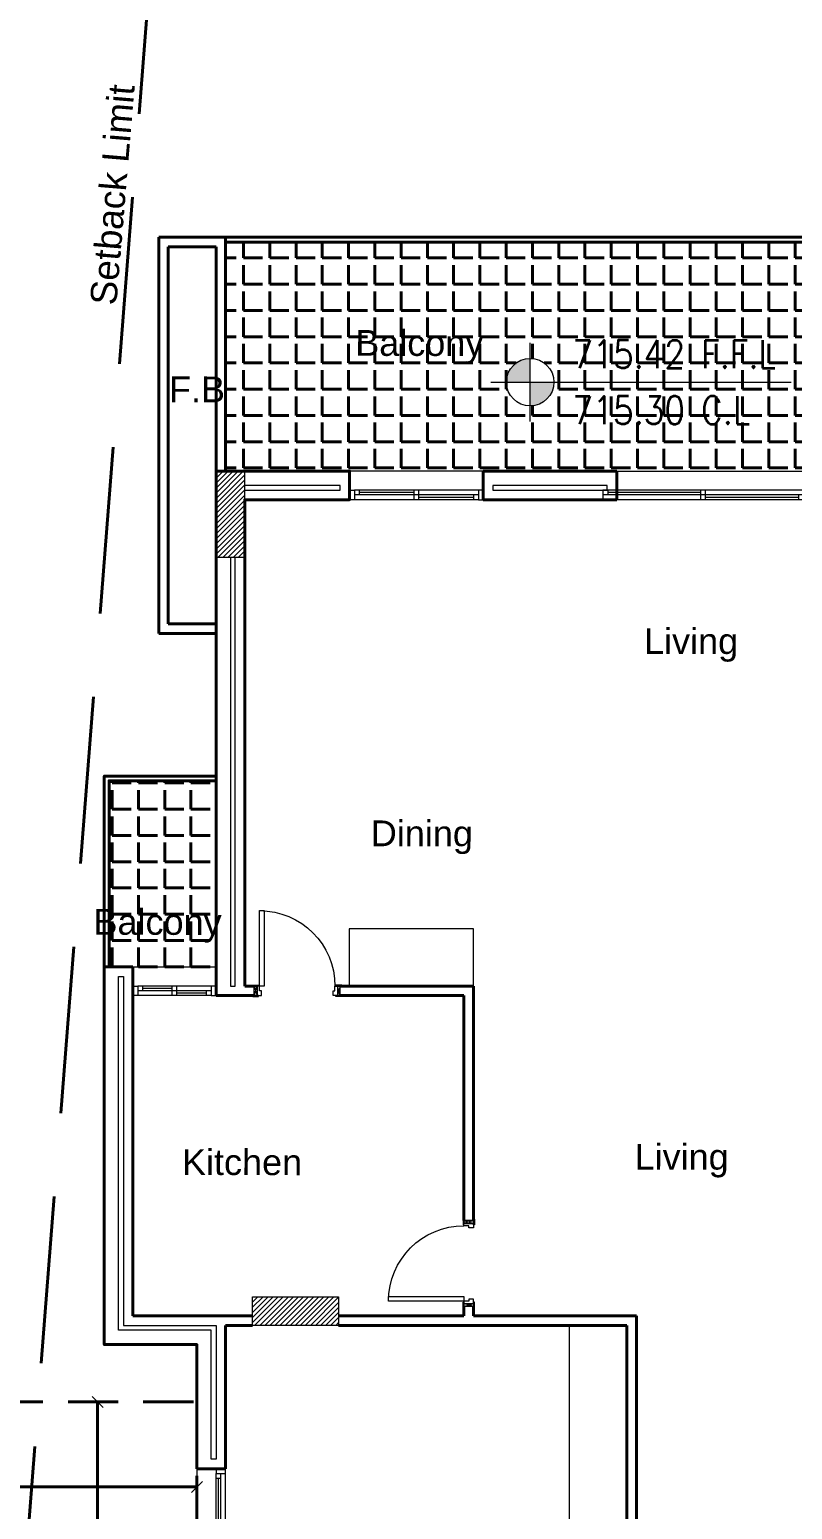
# Model space of a CAD drawing. Header units: metres. Extents: x -322116 to -321123, y -26723 to -26468.
# Drawn here: x -321471.56 to -321463.58, y -26548.68 to -26533.18 of the extents above; entities that cross this region are included whole.
import ezdxf

# ---------------------------------------------------------------- set-up
doc = ezdxf.new("R2010")
doc.units = ezdxf.units.M
doc.header["$LTSCALE"] = 7
doc.header["$MEASUREMENT"] = 0
doc.header["$PDMODE"] = 34
doc.header["$PDSIZE"] = 0.5
for name, pattern in [('1363-TXX-A-XXX-Plots layouts-R02$0$HIDDEN', [0.375, 0.25, -0.125]), ('DASHED', [0.75, 0.5, -0.25]), ('Hidden', [9.525, 6.35, -3.175])]:
    doc.linetypes.add(name, pattern=pattern)
for name, color, linetype, lineweight in [('1363TRXX-AS003$0$A-FLOR-IDEN', 4, 'Continuous', 18), ('A--GLAZ', 132, 'Continuous', 5), ('A-ANNO-TXT3', 6, 'Continuous', 30), ('A-DOOR', 134, 'Continuous', 18), ('A-FLOR-HIDN', 9, 'Hidden', 13), ('A-FURN-FIXT', 114, 'Continuous', 9), ('A-GRID-DIMS', 142, 'Continuous', 9), ('A-WALL-BLWO', 7, 'Continuous', 40), ('L-Structure', 5, 'Continuous', 15), ('PATT-CONC', 8, 'Continuous', 9), ('XREF-W09-A-ELEV04$0$A--SECT-TILE', 32, 'Continuous', 5)]:
    doc.layers.add(name, color=color, linetype=linetype, lineweight=lineweight)
doc.styles.add('1363TRXX-AS003$0$EG_SIMPLEX', font='SIMPLEX.shx')
doc.styles.add('EG_SIMPLEX', font='SIMPLEX.shx')
doc.styles.get("Standard").update_dxf_attribs({"font": 'romans.shx', "height": 0.5})
doc.dimstyles.new('ERGA-M-0200', dxfattribs={"dimscale": 1.15, "dimtxt": 0.2, "dimasz": 0.2, "dimexe": 0.1, "dimexo": 0.1, "dimgap": 0.06, "dimtad": 1, "dimdec": 1, "dimlfac": 100, "dimrnd": 5, "dimdsep": 46, "dimtxsty": 'EG_SIMPLEX', "dimblk1": 'OBLIQUE', "dimblk2": 'OBLIQUE', "dimsah": 1, "dimcen": 0.3, "dimclrd": 256, "dimclre": 256, "dimclrt": 2, "dimadec": 0, "dimazin": 0, "dimtfac": 1, "dimtdec": 1, "dimtix": 1, "dimtmove": 2, "dimatfit": 3, "dimldrblk": 'OBLIQUE', "dimfxl": 1, "dimtolj": 1, "dimtzin": 0, "dimarcsym": 0})
pattern_1 = [(0, (-65, 0), (0, 0.275), [0.2, -0.075]), (90, (-65, 0), (-0.275, 0), [0.2, -0.075])]

# ---------------------------------------------------------------- blocks, each defined once
blk = doc.blocks.new('plot limit')
at = {"color": 5, "linetype": 'DASHED', "ltscale": 0.5}
blk.add_lwpolyline([(-321703.4829, -26753.8659), (-321705.0008, -26724.0106), (-321711.838, -26724.5726), (-321722.2069, -26724.9338), (-321726.107, -26724.928), (-321730.075, -26724.7313), (-321732.3893, -26754.2736)], dxfattribs=at)
at = {"layer": 'A-ANNO-TXT3', "lineweight": 5, "insert": (-321730.9321, -26731.0807, 0), "char_height": 0.276, "attachment_point": 1, "rotation": 85.19766}
blk.add_mtext_dynamic_manual_height_columns('\\A1;{\\fArial Unicode MS|b0|i0|c0|p34;Setback Limit}', width=3.166192, gutter_width=3.6928, heights=[1.1191], dxfattribs=at)
blk = doc.blocks.new('*U57')
for p, q in [((50, 100), (2150, 100)), ((50, 50), (2150, 50)), ((50, 0), (2150, 0)), ((100, 0), (100, 50)), ((100, 25), (1075, 25)), ((1075, 0), (1075, 100)), ((1125, 0), (1125, 100)), ((1125, 75), (2100, 75)), ((2100, 100), (2100, 50))]:
    blk.add_line(p, q)
for points in [[(0, 100), (50, 100), (50, 0), (0, 0)], [(2200, 100), (2150, 100), (2150, 0), (2200, 0)]]:
    blk.add_lwpolyline(points)
blk = doc.blocks.new('*U570')
for p, q in [((50, 100), (1350, 100)), ((50, 50), (1350, 50)), ((50, 0), (1350, 0)), ((100, 0), (100, 50)), ((100, 25), (675, 25)), ((675, 0), (675, 100)), ((725, 0), (725, 100)), ((725, 75), (1300, 75)), ((1300, 100), (1300, 50))]:
    blk.add_line(p, q)
for points in [[(0, 100), (50, 100), (50, 0), (0, 0)], [(1400, 100), (1350, 100), (1350, 0), (1400, 0)]]:
    blk.add_lwpolyline(points)
blk = doc.blocks.new('*U574')
for p, q in [((50, 100), (1550, 100)), ((50, 50), (1550, 50)), ((50, 0), (1550, 0)), ((100, 0), (100, 50)), ((100, 25), (775, 25)), ((775, 0), (775, 100)), ((825, 0), (825, 100)), ((825, 75), (1500, 75)), ((1500, 100), (1500, 50))]:
    blk.add_line(p, q)
for points in [[(0, 100), (50, 100), (50, 0), (0, 0)], [(1600, 100), (1550, 100), (1550, 0), (1600, 0)]]:
    blk.add_lwpolyline(points)
blk = doc.blocks.new('*U15')
for p, q in [((50, 100), (820, 100)), ((50, 50), (820, 50)), ((50, 0), (820, 0)), ((100, 0), (100, 50)), ((100, 25), (410, 25)), ((410, 0), (410, 100)), ((460, 0), (460, 100)), ((460, 75), (770, 75)), ((770, 100), (770, 50))]:
    blk.add_line(p, q)
for points in [[(0, 100), (50, 100), (50, 0), (0, 0)], [(870, 100), (820, 100), (820, 0), (870, 0)]]:
    blk.add_lwpolyline(points)
blk = doc.blocks.new('_OBLIQUE')
at = {"color": 0, "linetype": 'ByBlock'}
blk.add_line((-0.5, -0.5), (0.5, 0.5), dxfattribs=at)
blk = doc.blocks.new('*D37')
at = {"layer": 'A-GRID-DIMS', "lineweight": -2, "transparency": 16777216}
for p, q in [((-321638.939, -26572.053), (-321639.622, -26572.053)), ((-321639.507, -26572.053), (-321639.507, -26576.553))]:
    blk.add_line(p, q, dxfattribs=at)
at = {"layer": 'Defpoints', "color": 0, "transparency": 16777216}
for p in [(-321638.824, -26572.053), (-321639.507, -26576.553), (-321639.507, -26576.553)]:
    blk.add_point(p, dxfattribs=at)
at = {"layer": 'A-GRID-DIMS', "lineweight": -2, "transparency": 16777216, "xscale": 0.115, "yscale": 0.115, "zscale": 0.115}
for p, rotation in [((-321639.507, -26572.053), 90), ((-321639.507, -26576.553), 270)]:
    blk.add_blockref('_OBLIQUE', p, dxfattribs=dict(at, rotation=rotation))
at = {"layer": 'A-GRID-DIMS', "color": 2, "transparency": 16777216, "insert": (-321639.686, -26574.303), "char_height": 0.2875, "attachment_point": 5, "rotation": 90, "style": 'EG_SIMPLEX'}
blk.add_mtext('\\A1;450', dxfattribs=at)
blk = doc.blocks.new('*D38')
at = {"layer": 'A-GRID-DIMS', "lineweight": -2, "transparency": 16777216}
for p, q in [((-321640.398, -26573.296), (-321640.398, -26572.978)), ((-321634.898, -26573.296), (-321634.898, -26572.978)), ((-321640.398, -26573.093), (-321634.898, -26573.093))]:
    blk.add_line(p, q, dxfattribs=at)
at = {"layer": 'Defpoints', "color": 0, "transparency": 16777216}
for p in [(-321634.898, -26573.093), (-321640.398, -26573.411), (-321634.898, -26573.411)]:
    blk.add_point(p, dxfattribs=at)
at = {"layer": 'A-GRID-DIMS', "lineweight": -2, "transparency": 16777216, "xscale": 0.115, "yscale": 0.115, "zscale": 0.115, "rotation": 180}
blk.add_blockref('_OBLIQUE', (-321640.398, -26573.093), dxfattribs=at)
at = {"layer": 'A-GRID-DIMS', "lineweight": -2, "transparency": 16777216, "xscale": 0.115, "yscale": 0.115, "zscale": 0.115}
blk.add_blockref('_OBLIQUE', (-321634.898, -26573.093), dxfattribs=at)
at = {"layer": 'A-GRID-DIMS', "color": 2, "transparency": 16777216, "insert": (-321637.648, -26572.914), "char_height": 0.2875, "attachment_point": 5, "style": 'EG_SIMPLEX'}
blk.add_mtext('\\A1;550', dxfattribs=at)
blk = doc.blocks.new('*U572')
for p, q in [((-350, -50), (-320, -150)), ((-350, -150), (-320, -50)), ((550, -50), (520, -150)), ((550, -150), (520, -50))]:
    blk.add_line(p, q)
for points in [[(445, 740), (445, -50), (495, -50), (495, 740)], [(-365, -40), (-305, -40), (-305, -50), (-365, -50)], [(-365, -160), (-305, -160), (-305, -150), (-365, -150)], [(-320, -150), (-350, -150), (-350, -50), (-320, -50)], [(-295, -50), (-320, -50), (-320, -150), (-275, -150), (-275, -100), (-295, -100), (-295, -50)], [(495, -50), (520, -50), (520, -150), (475, -150), (475, -100), (495, -100), (495, -50)], [(565, -40), (505, -40), (505, -50), (565, -50)], [(565, -160), (505, -160), (505, -150), (565, -150)], [(520, -150), (550, -150), (550, -50), (520, -50)]]:
    blk.add_lwpolyline(points, close=True)
blk.add_arc((495, -50), 790, 90, 180)
blk = doc.blocks.new('block')
at = {"layer": 'PATT-CONC', "transparency": 33554610}
h = blk.add_hatch(dxfattribs=at)
h.set_pattern_fill('ANSI31', color=8, scale=0.3)
h.set_pattern_definition([(45, (195, 0), (-0.0265165042945, 0.0265165042945), [])])
h.paths.add_polyline_path([(-321663.329, -26546.458), (-321663.329, -26546.758), (-321664.229, -26546.758), (-321664.229, -26546.458)])
h.paths.add_polyline_path([(-321642.229, -26538.808), (-321641.929, -26538.808), (-321641.929, -26537.808), (-321642.229, -26537.808)])
h.paths.add_polyline_path([(-321648.412, -26538.808), (-321648.112, -26538.808), (-321648.112, -26537.808), (-321648.412, -26537.808)])
h.paths.add_polyline_path([(-321652.212, -26539.308), (-321651.912, -26539.308), (-321651.912, -26538.508), (-321652.212, -26538.508)])
h.paths.add_polyline_path([(-321658.412, -26538.808), (-321658.112, -26538.808), (-321658.112, -26537.808), (-321658.412, -26537.808)])
h.paths.add_polyline_path([(-321658.412, -26547.358), (-321658.112, -26547.358), (-321658.112, -26548.258), (-321658.412, -26548.258)])
h.paths.add_polyline_path([(-321648.413, -26544.135), (-321648.113, -26544.135), (-321648.113, -26545.035), (-321648.413, -26545.035)])
h.paths.add_polyline_path([(-321664.612, -26538.708), (-321664.312, -26538.708), (-321664.312, -26537.808), (-321664.612, -26537.808)])
h.paths.add_polyline_path([(-321640.802, -26544.135), (-321641.102, -26544.135), (-321641.102, -26545.035), (-321640.802, -26545.035)])
h.paths.add_polyline_path([(-321651.912, -26547.958), (-321652.856, -26547.958), (-321652.856, -26548.258), (-321651.912, -26548.258)])
at = {"layer": 'L-Structure'}
blk.add_lwpolyline([(-321664.612, -26538.708), (-321664.312, -26538.708), (-321664.312, -26537.808), (-321664.612, -26537.808), (-321664.612, -26538.708)], dxfattribs=at)
blk.add_lwpolyline([(-321663.329, -26546.458), (-321663.329, -26546.758), (-321664.229, -26546.758), (-321664.229, -26546.458)], close=True, dxfattribs=at)
blk = doc.blocks.new('1363TRXX-AS003$0$TAG-LEV-PL1')
h = blk.add_hatch(color=256)
h.paths.add_polyline_path([(0, 169, 0.414214), (-169, 0), (0, 0)])
h.paths.add_polyline_path([(169, 0), (0, 0), (0, -169, 0.414214)])
for p, q in [((0, -281), (0, 281)), ((-281, 0), (1859, 0))]:
    blk.add_line(p, q)
blk.add_circle((0, 0), 169)
at = {"style": '1363TRXX-AS003$0$EG_SIMPLEX', "width": 0.85}
for tag, p in [('F.F.L.', (450, 150)), ('C.L.', (450, -450))]:
    blk.add_attdef(tag, p, '', height=300, dxfattribs=at)
blk = doc.blocks.new('12')
at = {"layer": 'A-ANNO-TXT3', "lineweight": 5, "char_height": 0.27, "attachment_point": 1, "rotation": 359.9008}
for insert in [(-321663.155, -26536.33, 0), (-321665.895, -26542.394)]:
    blk.add_mtext_dynamic_manual_height_columns('\\A1;{\\fArial Unicode MS|b0|i0|c0|p34;Balcony}', width=1.42393, gutter_width=3.077, heights=[0.467], dxfattribs=dict(at, insert=insert))
blk = doc.blocks.new('c112')
at = {"layer": 'A-WALL-BLWO', "linetype": '1363-TXX-A-XXX-Plots layouts-R02$0$HIDDEN', "lineweight": -2, "ltscale": 0.3}
blk.add_lwpolyline([(-321640.3981, -26572.0528), (-321634.8981, -26572.0528), (-321634.8981, -26576.5528), (-321640.3981, -26576.5528), (-321640.3981, -26572.0528)], dxfattribs=at)
at = {"layer": 'A-GRID-DIMS'}
dim = blk.add_linear_dim(base=(-321639.5074, -26576.5528), p1=(-321638.8236, -26572.0528), p2=(-321639.5074, -26576.5528), angle=90, dimstyle='ERGA-M-0200', override={"dimtxt": 0.25, "dimasz": 0.1, "dimgap": 0.03, "dimfxl": 100}, dxfattribs=at)
dim.commit()
dim.dimension.update_dxf_attribs({"geometry": '*D37', "text_midpoint": (-321639.6856, -26574.3028)})
dim = blk.add_linear_dim(base=(-321634.8981, -26573.0927), p1=(-321640.3981, -26573.4106), p2=(-321634.8981, -26573.4106), dimstyle='ERGA-M-0200', override={"dimtxt": 0.25, "dimasz": 0.1, "dimgap": 0.03, "dimfxl": 100}, dxfattribs=at)
dim.commit()
dim.dimension.update_dxf_attribs({"geometry": '*D38', "text_midpoint": (-321637.6481, -26572.9145)})
blk = doc.blocks.new('building')
at = {"layer": 'A-WALL-BLWO', "transparency": 33554636}
h = blk.add_hatch(dxfattribs=at)
h.set_pattern_fill('ANGLE', color=8)
h.set_pattern_definition(pattern_1)
h.paths.add_polyline_path([(-321723.4118, -26535.4081), (-321729.5118, -26535.4081), (-321729.5118, -26537.8081), (-321729.3118, -26537.8081), (-321728.2143, -26537.8081), (-321726.8143, -26537.8081), (-321725.4168, -26537.8081), (-321723.4118, -26537.8081)])
h.paths.add_polyline_path([(-321726.0756, -26536.8762, -1), (-321726.5717, -26536.8762, -1)], flags=16)
h.paths.add_polyline_path([(-321726.2136, -26538.2627), (-321726.2136, -26537.6535), (-321726.6449, -26537.6535), (-321726.6449, -26538.2627)], flags=9)
h.paths.add_polyline_path([(-321728.5656, -26537.0246), (-321728.5656, -26536.1416), (-321728.9969, -26536.1416), (-321728.9969, -26537.0246)], flags=24)
h.paths.add_polyline_path([(-321726.9534, -26537.635), (-321726.0703, -26537.635), (-321726.0703, -26537.2037), (-321726.9534, -26537.2037)], flags=24)
h.paths.add_polyline_path([(-321723.5664, -26537.635), (-321722.9572, -26537.635), (-321722.9572, -26537.2037), (-321723.5664, -26537.2037)], flags=9)
h.paths.add_polyline_path([(-321728.2512, -26536.7698), (-321726.7743, -26536.7724), (-321726.7732, -26536.132), (-321728.2501, -26536.1295)], flags=24)
h.paths.add_polyline_path([(-321725.9562, -26536.8027), (-321723.4649, -26536.8027), (-321723.4649, -26536.3617), (-321725.9562, -26536.3617)], flags=24)
h.paths.add_polyline_path([(-321725.9562, -26537.3907), (-321723.7624, -26537.3907), (-321723.7624, -26536.9497), (-321725.9562, -26536.9497)], flags=24)
h = blk.add_hatch(dxfattribs=at)
h.set_pattern_fill('ANGLE', color=8)
h.set_pattern_definition(pattern_1)
h.paths.add_polyline_path([(-321729.6118, -26541.0523), (-321730.7318, -26541.0523), (-321730.7318, -26543.0023), (-321730.4818, -26543.0023), (-321729.6118, -26543.0023)])
h.paths.add_polyline_path([(-321730.9909, -26542.8334), (-321729.514, -26542.836), (-321729.5129, -26542.1956), (-321730.9898, -26542.1931)], flags=9)
at = {"layer": 'A-FLOR-HIDN', "linetype": 'ByBlock', "ltscale": 0.1}
for p, q in [((-321726.8143, -26537.8081), (-321728.2143, -26537.8081)), ((-321725.4168, -26537.8081), (-321723.4118, -26537.8081)), ((-321730.4818, -26543.0023), (-321729.6118, -26543.0023)), ((-321729.8118, -26548.2581), (-321729.8118, -26549.8584))]:
    blk.add_line(p, q, dxfattribs=at)
at = {"layer": 'A-FURN-FIXT'}
for points in [[(-321726.9168, -26543.2023), (-321726.9168, -26542.6023), (-321728.2168, -26542.6023), (-321728.2168, -26543.2023)], [(-321725.3118, -26548.9581), (-321725.9118, -26548.9581), (-321725.9118, -26546.7581)]]:
    blk.add_lwpolyline(points, dxfattribs=at)
at = {"layer": 'A-WALL-BLWO'}
for p, q in [((-321730.2118, -26535.3581), (-321729.5118, -26535.3581)), ((-321730.2118, -26539.5081), (-321730.2118, -26535.3581)), ((-321729.5118, -26537.8081), (-321729.5118, -26535.3581)), ((-321730.1118, -26535.4581), (-321729.6118, -26535.4581)), ((-321730.1118, -26539.4081), (-321730.1118, -26535.4581)), ((-321729.6118, -26537.8081), (-321729.6118, -26535.4581)), ((-321726.8143, -26537.8081), (-321725.4168, -26537.8081)), ((-321726.8143, -26537.8081), (-321726.8143, -26538.1081)), ((-321725.4168, -26537.8081), (-321725.4168, -26538.1081)), ((-321725.4168, -26538.1081), (-321726.8143, -26538.1081)), ((-321729.6118, -26539.4081), (-321730.1118, -26539.4081)), ((-321729.6118, -26539.5081), (-321730.2118, -26539.5081)), ((-321730.7818, -26543.0023), (-321730.4818, -26543.0023)), ((-321730.4818, -26543.0023), (-321730.4818, -26546.6581)), ((-321729.3118, -26543.2023), (-321729.2118, -26543.2023)), ((-321728.3118, -26543.2023), (-321726.9168, -26543.2023)), ((-321726.9168, -26543.2023), (-321726.9168, -26545.6581)), ((-321729.6118, -26543.3023), (-321729.2118, -26543.3023)), ((-321728.3118, -26543.3023), (-321727.0168, -26543.3023)), ((-321727.0168, -26543.3023), (-321727.0168, -26545.6581)), ((-321730.4818, -26546.6581), (-321729.5118, -26546.6581)), ((-321729.5118, -26546.6581), (-321729.2289, -26546.6581)), ((-321728.3289, -26546.6581), (-321727.0168, -26546.6581)), ((-321727.0168, -26546.5581, 0), (-321727.0168, -26546.6581)), ((-321726.9168, -26546.5581, 0), (-321726.9168, -26546.6581)), ((-321726.9168, -26546.6581), (-321725.2118, -26546.6581)), ((-321725.2118, -26549.9581), (-321725.2118, -26546.6581)), ((-321729.2289, -26546.7581), (-321729.5118, -26546.7581)), ((-321729.5118, -26546.7581), (-321729.5118, -26548.2584)), ((-321728.3289, -26546.7581), (-321725.3118, -26546.7581)), ((-321725.3118, -26549.9581), (-321725.3118, -26546.7581)), ((-321729.5118, -26548.2584), (-321729.8118, -26548.2584))]:
    blk.add_line(p, q, dxfattribs=at)
at = {"layer": 'A-WALL-BLWO', "color": 4}
for p, q in [((-321729.5118, -26535.3581), (-321723.4118, -26535.3581)), ((-321729.5118, -26535.4081), (-321723.4118, -26535.4081))]:
    blk.add_line(p, q, dxfattribs=at)
at = {"layer": 'A-WALL-BLWO'}
for points in [[(-321729.6118, -26543.3023), (-321729.6118, -26537.8081), (-321728.2143, -26537.8081), (-321728.2143, -26538.1081), (-321729.3118, -26538.1081), (-321729.3118, -26543.2023)], [(-321729.8118, -26548.2581), (-321729.8118, -26546.9581), (-321730.7818, -26546.9581), (-321730.7818, -26543.0023)]]:
    blk.add_lwpolyline(points, dxfattribs=at)
at = {"layer": 'A-WALL-BLWO', "color": 4}
for points in [[(-321730.7818, -26543.0023), (-321730.7818, -26541.0023), (-321729.6118, -26541.0023)], [(-321730.7318, -26543.0023), (-321730.7318, -26541.0523), (-321729.6118, -26541.0523)]]:
    blk.add_lwpolyline(points, dxfattribs=at)
at = {"layer": 'XREF-W09-A-ELEV04$0$A--SECT-TILE'}
for p, q in [((-321730.5818, -26546.7581), (-321729.6118, -26546.7581)), ((-321729.6118, -26546.7581), (-321729.6118, -26548.1584)), ((-321729.6118, -26548.1584), (-321729.6618, -26548.1584))]:
    blk.add_line(p, q, dxfattribs=at)
for points in [[(-321729.3118, -26538.0081), (-321728.3143, -26538.0081), (-321728.3143, -26537.9581), (-321729.3118, -26537.9581)], [(-321729.4618, -26538.7081), (-321729.4618, -26543.2023), (-321729.4118, -26543.2023), (-321729.4118, -26538.7081)], [(-321729.6618, -26548.1584), (-321729.6618, -26546.8081), (-321730.6318, -26546.8081), (-321730.6318, -26543.1023), (-321730.5818, -26543.1023), (-321730.5818, -26546.7581)]]:
    blk.add_lwpolyline(points, dxfattribs=at)
blk.add_lwpolyline([(-321725.5168, -26537.9581), (-321726.7143, -26537.9581), (-321726.7143, -26538.0081), (-321725.5168, -26538.0081)], close=True, dxfattribs=at)
at = {"layer": 'A--GLAZ', "xscale": -0.001, "yscale": 0.001, "zscale": 0.001}
for name, p in [('*U570', (-321726.8143, -26538.1081)), ('*U57', (-321723.4118, -26538.1081)), ('*U15', (-321729.6118, -26543.3023))]:
    blk.add_blockref(name, p, dxfattribs=at)
at = {"layer": 'A--GLAZ', "xscale": 0.0010000000000001, "yscale": 0.0010000000000001, "zscale": 0.0010000000000001, "rotation": 90}
blk.add_blockref('*U574', (-321729.5118, -26549.8584), dxfattribs=at)
at = {"layer": 'A-DOOR', "extrusion": (1.49774e-07, -5.54664e-07, 1), "xscale": -0.001, "yscale": 0.001, "zscale": 0.001}
blk.add_blockref('*U572', (-321728.6618, -26543.1523, -0.0335), dxfattribs=at)
at = {"layer": 'A-DOOR', "extrusion": (5.54664e-07, 1.49774e-07, 1), "xscale": -0.001, "yscale": 0.001, "zscale": 0.001, "rotation": 89.99999845132601}
blk.add_blockref('*U572', (-321727.0668, -26546.0081, -0.1824), dxfattribs=at)
at = {"layer": 'A-WALL-BLWO', "rotation": 270}
blk.add_blockref('c112', (-295157.759, -348187.9562), dxfattribs=at)
at = {"layer": 'A-ANNO-TXT3', "lineweight": 5, "char_height": 0.27, "width": 5.925218, "attachment_point": 1, "rotation": 359.90083}
for s, insert in [('\\A1;{\\fArial Unicode MS|b0|i0|c0|p34;F.B\\P}', (-321730.1046, -26536.8161)), ('\\A1;{\\fArial Unicode MS|b0|i0|c0|p34;Living\\P}', (-321725.1315, -26539.4532, 0)), ('\\A1;{\\fArial Unicode MS|b0|i0|c0|p34;Living\\P}', (-321725.2305, -26544.8552, 0))]:
    blk.add_mtext(s, dxfattribs=dict(at, insert=insert))
at = {"layer": 'A-ANNO-TXT3', "lineweight": 5, "char_height": 0.27, "attachment_point": 1, "rotation": 359.90083}
for s, insert in [('\\A1;{\\fArial Unicode MS|b0|i0|c0|p34;Dining}', (-321727.9917, -26541.4671, 0)), ('\\A1;{\\fArial Unicode MS|b0|i0|c0|p34;Kitchen}', (-321729.9687, -26544.911))]:
    blk.add_mtext_dynamic_manual_height_columns(s, width=1.423931, gutter_width=3.0774, heights=[0.4674], dxfattribs=dict(at, insert=insert))

msp = doc.modelspace()

# ---------------------------------------------------------------- block references
at = {"layer": '1363TRXX-AS003$0$A-FLOR-IDEN'}
ref = msp.add_blockref('1363TRXX-AS003$0$TAG-LEV-PL1', (-321466.3237, -26536.8762), dxfattribs=dict(at, xscale=0.0014700000362087, yscale=0.0014700000362087, zscale=0.0014700000362087))
ref.add_attrib('C.L.', '715.30 C.L', (-321465.8827, -26537.3172), dxfattribs={"layer": '0', "height": 0.294, "rotation": 360, "style": '1363TRXX-AS003$0$EG_SIMPLEX', "width": 0.85})
ref.add_attrib('F.F.L.', '715.42 F.F.L', (-321465.8827, -26536.7292), dxfattribs={"layer": '0', "height": 0.294, "rotation": 360, "style": '1363TRXX-AS003$0$EG_SIMPLEX', "width": 0.85})
at = {"layer": 'A-WALL-BLWO'}
for name, p in [('plot limit', (260, 195.0262)), ('building', (260, 0)), ('12', (195, 0)), ('block', (195, 0))]:
    msp.add_blockref(name, p, dxfattribs=at)

doc.saveas('drawing.dxf')
